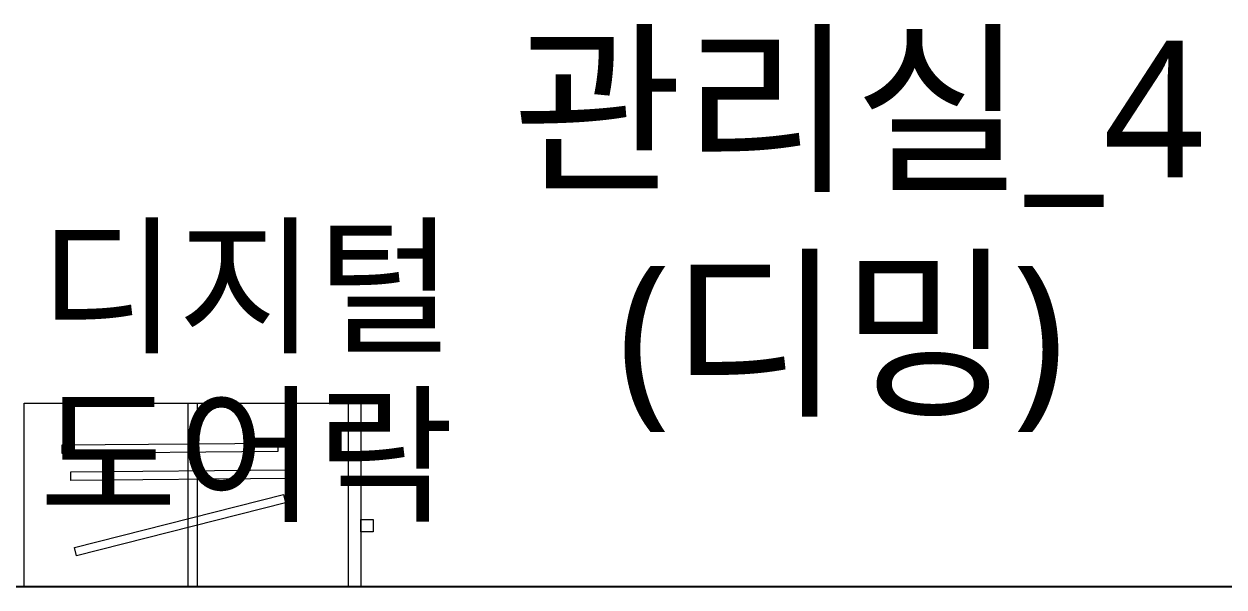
# Model space of a CAD drawing. Extents: x 11477420 to 23072185, y -28506554 to -14238804.
# Drawn here: x 11517746 to 11519705, y -14256739 to -14255820 of the extents above; entities that cross this region are included whole.
import ezdxf
from ezdxf.enums import TextEntityAlignment as Align

# ---------------------------------------------------------------- set-up
doc = ezdxf.new("R2010")
doc.units = 0
doc.header["$LTSCALE"] = 50
doc.header["$MEASUREMENT"] = 0
for name, color, linetype in [('03-TEXT', 3, 'CONTINUOUS'), ('04_FUR', 6, 'CONTINUOUS'), ('1.천장.벽체선(내벽)', 3, 'CONTINUOUS')]:
    doc.layers.add(name, color=color, linetype=linetype)
doc.layers.add('Arch', color=8, linetype='CONTINUOUS', lineweight=0)
doc.styles.add('맑은 고딕', font='malgun.ttf')

# ---------------------------------------------------------------- blocks, each defined once
blk = doc.blocks.new('arrttt')
at = {"layer": 'Arch', "color": 6}
for p, q in [((883190.8, 53558.7), (882890.8, 53558.7)), ((882890.8, 53558.7), (882890.8, 53008.7)), ((883190.8, 53008.7), (883190.8, 53558.7)), ((882958.9, 53496.3), (882955.8, 53144.1)), ((882972.9, 53496.2), (882958.9, 53496.3)), ((882969.8, 53144), (882972.9, 53496.2)), ((883002.8, 53482.1), (882999.7, 53130)), ((883016.8, 53482), (883002.8, 53482.1)), ((883013.7, 53129.9), (883016.8, 53482)), ((883126.4, 53476.3), (883040, 53134.9)), ((883053.6, 53131.5), (883140, 53472.9)), ((883140, 53472.9), (883126.4, 53476.3)), ((882890.8, 53291.2), (883190.8, 53291.2)), ((882890.8, 53276.2), (883190.8, 53276.2)), ((882955.8, 53144.1), (882969.8, 53144)), ((882999.7, 53130), (883013.7, 53129.9)), ((883040, 53134.9), (883053.6, 53131.5)), ((883190.8, 53028.7), (882890.8, 53028.7)), ((882890.8, 53008.7), (883190.8, 53008.7)), ((883100.8, 53008.7), (883080.8, 53008.7)), ((883080.8, 53008.7), (883080.8, 52988.7)), ((883100.8, 52988.7), (883100.8, 53008.7)), ((883080.8, 52988.7), (883100.8, 52988.7))]:
    blk.add_line(p, q, dxfattribs=at)

msp = doc.modelspace()

# ---------------------------------------------------------------- linework, layer by layer
at = {"layer": '1.천장.벽체선(내벽)', "ltscale": 30}
msp.add_line((11520596.1, -14256739.4), (11517596.1, -14256739.4), dxfattribs=at)

# ---------------------------------------------------------------- block references
at = {"layer": '04_FUR', "xscale": -1, "rotation": 90}
msp.add_blockref('arrttt', (11571304.8, -13373548.6), dxfattribs=at)

# ---------------------------------------------------------------- texts
at = {"layer": '03-TEXT', "style": '맑은 고딕'}
for s, p in [('관리실_4', (11518543.2, -14255848.4)), ('(디밍)', (11518715.1, -14256215.1))]:
    msp.add_text(s, height=222.22, dxfattribs=at).set_placement(p, align=Align.TOP_LEFT)
at = {"layer": '03-TEXT', "color": 7, "style": '맑은 고딕'}
for s, p in [('디지털', (11517770.9, -14256158.5)), ('도어락', (11517770.9, -14256434))]:
    msp.add_text(s, height=180, dxfattribs=at).set_placement(p, align=Align.TOP_LEFT)

doc.saveas('drawing.dxf')
